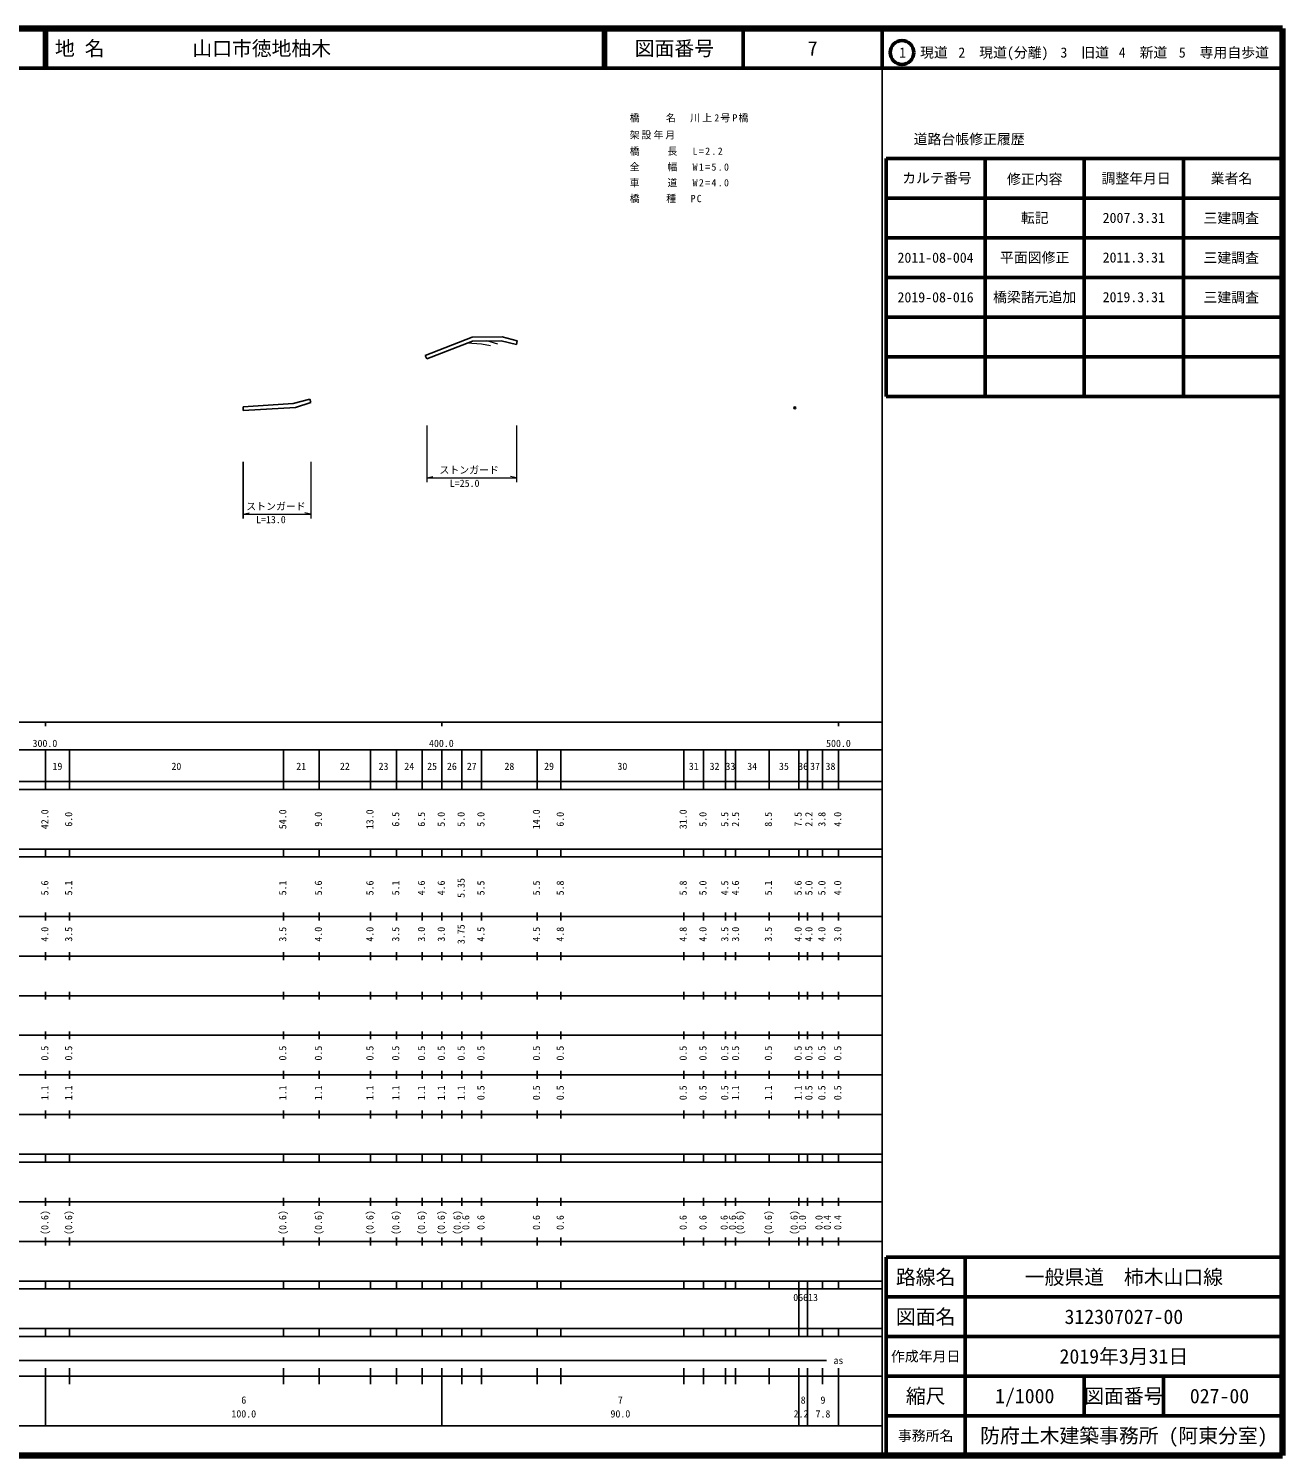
# Model space of a CAD drawing. Units: millimetres on the paper, with parts at other scales. Extents: x 40 to 680, y 20 to 380.
# Drawn here: x 363.7 to 680, y 20 to 380 of the extents above; entities that cross this region are included whole.
import ezdxf
from ezdxf.enums import TextEntityAlignment as Align

# ---------------------------------------------------------------- set-up
doc = ezdxf.new("R2010")
doc.units = ezdxf.units.MM
doc.header["$PDMODE"] = 32
doc.header["$PDSIZE"] = 0.5
for name, color, linetype, lineweight in [('M-BGD', 7, 'Continuous', 25), ('M-TTL', 2, 'Continuous', 140), ('M-TTL-BAND', 7, 'Continuous', 25), ('M-TTL-FRAM', 2, 'Continuous', 50), ('M-TTL-LINE', 7, 'Continuous', 50), ('旗揚げ', 7, 'Continuous', 13)]:
    doc.layers.add(name, color=color, linetype=linetype, lineweight=lineweight)
for name, color, linetype in [('M-OTRS', 6, 'Continuous'), ('M-STR-HTXT', 7, 'Continuous'), ('M-TTL-TXT', 7, 'Continuous')]:
    doc.layers.add(name, color=color, linetype=linetype)
doc.styles.add('ＭＳ ゴシック', font='')
doc.styles.get('ＭＳ ゴシック').set_extended_font_data('MS Gothic')

msp = doc.modelspace()

# ---------------------------------------------------------------- linework, layer by layer
at = {"layer": 'M-BGD'}
for p, q in [((475.627, 302.154), (463.79, 297.482)), ((464.178, 296.665), (475.699, 301.136)), ((483.209, 302.197), (475.627, 302.154)), ((475.699, 301.136), (482.934, 301.221)), ((482.934, 301.221), (486.783, 300.275)), ((487.002, 301.181), (483.209, 302.197)), ((487.002, 301.181), (486.783, 300.275)), ((463.79, 297.482), (464.178, 296.665)), ((417.829, 284.568), (430.474, 285.387)), ((417.879, 283.594), (417.829, 284.568)), ((430.474, 285.387), (434.671, 286.527)), ((434.938, 285.668), (431.014, 284.364)), ((434.938, 285.668), (434.671, 286.527)), ((431.014, 284.364), (417.879, 283.594)), ((417.879, 270.691), (417.879, 256.411))]:
    msp.add_line(p, q, dxfattribs=at)
at = {"layer": 'M-BGD', "lineweight": 13}
for p, q in [((478.003, 300.39), (474.321, 300.601)), ((480.212, 299.976), (478.003, 300.39)), ((482.085, 300.38), (479.304, 301.178))]:
    msp.add_line(p, q, dxfattribs=at)
at = {"layer": 'M-OTRS'}
msp.add_point((556.976, 284.304), dxfattribs=at)
at = {"layer": 'M-TTL'}
for p, q in [((680, 380), (40, 380)), ((680, 20), (680, 380)), ((40, 20), (680, 20))]:
    msp.add_line(p, q, dxfattribs=at)
at = {"layer": 'M-TTL-BAND'}
for p, q in [((579, 20), (579, 370)), ((40, 205), (579, 205)), ((368, 205), (368, 204)), ((468, 205), (468, 204)), ((568, 205), (568, 204)), ((68, 198), (579, 198)), ((368, 188), (368, 198)), ((374, 188), (374, 198)), ((428, 188), (428, 198)), ((437, 188), (437, 198)), ((450, 188), (450, 198)), ((456.5, 188), (456.5, 198)), ((463, 188), (463, 198)), ((468, 188), (468, 198)), ((473, 188), (473, 198)), ((478, 188), (478, 198)), ((492, 188), (492, 198)), ((498, 188), (498, 198)), ((529, 188), (529, 198)), ((534, 188), (534, 198)), ((539.5, 188), (539.5, 198)), ((542, 188), (542, 198)), ((550.5, 188), (550.5, 198)), ((558, 188), (558, 198)), ((560.2, 188), (560.2, 198)), ((564, 188), (564, 198)), ((568, 188), (568, 198)), ((40, 190), (579, 190)), ((40, 188), (579, 188)), ((40, 173), (579, 173)), ((368, 171), (368, 173)), ((374, 171), (374, 173)), ((428, 171), (428, 173)), ((437, 171), (437, 173)), ((450, 171), (450, 173)), ((456.5, 171), (456.5, 173)), ((463, 171), (463, 173)), ((468, 171), (468, 173)), ((473, 171), (473, 173)), ((478, 171), (478, 173)), ((492, 171), (492, 173)), ((498, 171), (498, 173)), ((529, 171), (529, 173)), ((534, 171), (534, 173)), ((539.5, 171), (539.5, 173)), ((542, 171), (542, 173)), ((550.5, 171), (550.5, 173)), ((558, 171), (558, 173)), ((560.2, 171), (560.2, 173)), ((564, 171), (564, 173)), ((568, 171), (568, 173)), ((40, 171), (579, 171)), ((40, 156), (579, 156)), ((368, 155), (368, 157)), ((374, 155), (374, 157)), ((428, 155), (428, 157)), ((437, 155), (437, 157)), ((450, 155), (450, 157)), ((456.5, 155), (456.5, 157)), ((463, 155), (463, 157)), ((468, 155), (468, 157)), ((473, 155), (473, 157)), ((478, 155), (478, 157)), ((492, 155), (492, 157)), ((498, 155), (498, 157)), ((529, 155), (529, 157)), ((534, 155), (534, 157)), ((539.5, 155), (539.5, 157)), ((542, 155), (542, 157)), ((550.5, 155), (550.5, 157)), ((558, 155), (558, 157)), ((560.2, 155), (560.2, 157)), ((564, 155), (564, 157)), ((568, 155), (568, 157)), ((46, 146), (579, 146)), ((368, 145), (368, 147)), ((374, 145), (374, 147)), ((428, 145), (428, 147)), ((437, 145), (437, 147)), ((450, 145), (450, 147)), ((456.5, 145), (456.5, 147)), ((463, 145), (463, 147)), ((468, 145), (468, 147)), ((473, 145), (473, 147)), ((478, 145), (478, 147)), ((492, 145), (492, 147)), ((498, 145), (498, 147)), ((529, 145), (529, 147)), ((534, 145), (534, 147)), ((539.5, 145), (539.5, 147)), ((542, 145), (542, 147)), ((550.5, 145), (550.5, 147)), ((558, 145), (558, 147)), ((560.2, 145), (560.2, 147)), ((564, 145), (564, 147)), ((568, 145), (568, 147)), ((368, 135), (368, 137)), ((374, 135), (374, 137)), ((428, 135), (428, 137)), ((437, 135), (437, 137)), ((450, 135), (450, 137)), ((456.5, 135), (456.5, 137)), ((463, 135), (463, 137)), ((468, 135), (468, 137)), ((473, 135), (473, 137)), ((478, 135), (478, 137)), ((492, 135), (492, 137)), ((498, 135), (498, 137)), ((529, 135), (529, 137)), ((534, 135), (534, 137)), ((539.5, 135), (539.5, 137)), ((542, 135), (542, 137)), ((550.5, 135), (550.5, 137)), ((558, 135), (558, 137)), ((560.2, 135), (560.2, 137)), ((564, 135), (564, 137)), ((568, 135), (568, 137)), ((52, 136), (579, 136)), ((46, 126), (579, 126)), ((368, 125), (368, 127)), ((374, 125), (374, 127)), ((428, 125), (428, 127)), ((437, 125), (437, 127)), ((450, 125), (450, 127)), ((456.5, 125), (456.5, 127)), ((463, 125), (463, 127)), ((468, 125), (468, 127)), ((473, 125), (473, 127)), ((478, 125), (478, 127)), ((492, 125), (492, 127)), ((498, 125), (498, 127)), ((529, 125), (529, 127)), ((534, 125), (534, 127)), ((539.5, 125), (539.5, 127)), ((542, 125), (542, 127)), ((550.5, 125), (550.5, 127)), ((558, 125), (558, 127)), ((560.2, 125), (560.2, 127)), ((564, 125), (564, 127)), ((568, 125), (568, 127)), ((52, 116), (579, 116)), ((368, 115), (368, 117)), ((374, 115), (374, 117)), ((428, 115), (428, 117)), ((437, 115), (437, 117)), ((450, 115), (450, 117)), ((456.5, 115), (456.5, 117)), ((463, 115), (463, 117)), ((468, 115), (468, 117)), ((473, 115), (473, 117)), ((478, 115), (478, 117)), ((492, 115), (492, 117)), ((498, 115), (498, 117)), ((529, 115), (529, 117)), ((534, 115), (534, 117)), ((539.5, 115), (539.5, 117)), ((542, 115), (542, 117)), ((550.5, 115), (550.5, 117)), ((558, 115), (558, 117)), ((560.2, 115), (560.2, 117)), ((564, 115), (564, 117)), ((568, 115), (568, 117)), ((46, 106), (579, 106)), ((368, 105), (368, 107)), ((374, 105), (374, 107)), ((428, 105), (428, 107)), ((437, 105), (437, 107)), ((450, 105), (450, 107)), ((456.5, 105), (456.5, 107)), ((463, 105), (463, 107)), ((468, 105), (468, 107)), ((473, 105), (473, 107)), ((478, 105), (478, 107)), ((492, 105), (492, 107)), ((498, 105), (498, 107)), ((529, 105), (529, 107)), ((534, 105), (534, 107)), ((539.5, 105), (539.5, 107)), ((542, 105), (542, 107)), ((550.5, 105), (550.5, 107)), ((558, 105), (558, 107)), ((560.2, 105), (560.2, 107)), ((564, 105), (564, 107)), ((568, 105), (568, 107)), ((40, 96), (579, 96)), ((40, 94), (579, 94)), ((368, 94), (368, 96)), ((374, 94), (374, 96)), ((428, 94), (428, 96)), ((437, 94), (437, 96)), ((450, 94), (450, 96)), ((456.5, 94), (456.5, 96)), ((463, 94), (463, 96)), ((468, 94), (468, 96)), ((473, 94), (473, 96)), ((478, 94), (478, 96)), ((492, 94), (492, 96)), ((498, 94), (498, 96)), ((529, 94), (529, 96)), ((534, 94), (534, 96)), ((539.5, 94), (539.5, 96)), ((542, 94), (542, 96)), ((550.5, 94), (550.5, 96)), ((558, 94), (558, 96)), ((560.2, 94), (560.2, 96)), ((564, 94), (564, 96)), ((568, 94), (568, 96)), ((49, 84), (579, 84)), ((368, 83), (368, 85)), ((374, 83), (374, 85)), ((428, 83), (428, 85)), ((437, 83), (437, 85)), ((450, 83), (450, 85)), ((456.5, 83), (456.5, 85)), ((463, 83), (463, 85)), ((468, 83), (468, 85)), ((473, 83), (473, 85)), ((478, 83), (478, 85)), ((492, 83), (492, 85)), ((498, 83), (498, 85)), ((529, 83), (529, 85)), ((534, 83), (534, 85)), ((539.5, 83), (539.5, 85)), ((542, 83), (542, 85)), ((550.5, 83), (550.5, 85)), ((558, 83), (558, 85)), ((560.2, 83), (560.2, 85)), ((564, 83), (564, 85)), ((568, 83), (568, 85)), ((40, 74), (579, 74)), ((368, 73), (368, 75)), ((374, 73), (374, 75)), ((428, 73), (428, 75)), ((437, 73), (437, 75)), ((450, 73), (450, 75)), ((456.5, 73), (456.5, 75)), ((463, 73), (463, 75)), ((468, 73), (468, 75)), ((473, 73), (473, 75)), ((478, 73), (478, 75)), ((492, 73), (492, 75)), ((498, 73), (498, 75)), ((529, 73), (529, 75)), ((534, 73), (534, 75)), ((539.5, 73), (539.5, 75)), ((542, 73), (542, 75)), ((550.5, 73), (550.5, 75)), ((558, 73), (558, 75)), ((560.2, 73), (560.2, 75)), ((564, 73), (564, 75)), ((568, 73), (568, 75)), ((40, 64), (579, 64)), ((40, 62), (579, 62)), ((368, 62), (368, 64)), ((374, 62), (374, 64)), ((428, 62), (428, 64)), ((437, 62), (437, 64)), ((450, 62), (450, 64)), ((456.5, 62), (456.5, 64)), ((463, 62), (463, 64)), ((468, 62), (468, 64)), ((473, 62), (473, 64)), ((478, 62), (478, 64)), ((492, 62), (492, 64)), ((498, 62), (498, 64)), ((529, 62), (529, 64)), ((534, 62), (534, 64)), ((539.5, 62), (539.5, 64)), ((542, 62), (542, 64)), ((550.5, 62), (550.5, 64)), ((558, 62), (558, 64)), ((558, 52), (558, 62)), ((560.2, 62), (560.2, 64)), ((560.2, 52), (560.2, 62)), ((564, 62), (564, 64)), ((568, 62), (568, 64)), ((40, 52), (579, 52)), ((368, 50), (368, 52)), ((374, 50), (374, 52)), ((428, 50), (428, 52)), ((437, 50), (437, 52)), ((450, 50), (450, 52)), ((456.5, 50), (456.5, 52)), ((463, 50), (463, 52)), ((468, 50), (468, 52)), ((473, 50), (473, 52)), ((478, 50), (478, 52)), ((492, 50), (492, 52)), ((498, 50), (498, 52)), ((529, 50), (529, 52)), ((534, 50), (534, 52)), ((539.5, 50), (539.5, 52)), ((542, 50), (542, 52)), ((550.5, 50), (550.5, 52)), ((558, 50), (558, 52)), ((560.2, 50), (560.2, 52)), ((564, 50), (564, 52)), ((568, 50), (568, 52)), ((40, 50), (579, 50)), ((71, 44), (565, 44)), ((40, 40), (579, 40)), ((368, 27.5), (368, 42)), ((374, 38), (374, 42)), ((428, 38), (428, 42)), ((437, 38), (437, 42)), ((450, 38), (450, 42)), ((456.5, 38), (456.5, 42)), ((463, 38), (463, 42)), ((468, 27.5), (468, 42)), ((473, 38), (473, 42)), ((478, 38), (478, 42)), ((492, 38), (492, 42)), ((498, 38), (498, 42)), ((529, 38), (529, 42)), ((534, 38), (534, 42)), ((539.5, 38), (539.5, 42)), ((542, 38), (542, 42)), ((550.5, 38), (550.5, 42)), ((558, 27.5), (558, 42)), ((560.2, 27.5), (560.2, 42)), ((564, 38), (564, 42)), ((568, 27.5), (568, 42)), ((68, 27.5), (579, 27.5))]:
    msp.add_line(p, q, dxfattribs=at)
at = {"layer": 'M-TTL-FRAM'}
for p, q in [((580, 347.197), (580, 287.197)), ((580, 347.197), (680, 347.197)), ((580, 287.197), (680, 287.197)), ((680, 70), (580, 70)), ((580, 70), (580, 20))]:
    msp.add_line(p, q, dxfattribs=at)
at = {"layer": 'M-TTL-LINE'}
for p, q in [((367.75, 380), (367.75, 370)), ((368.25, 380), (368.25, 370)), ((508.747, 380), (508.747, 370)), ((509.247, 380), (509.247, 370)), ((543.997, 380), (543.997, 370)), ((579, 380), (579, 370)), ((40, 370), (680, 370)), ((605, 347.197), (605, 287.197)), ((630, 347.197), (630, 287.197)), ((655, 347.197), (655, 287.197)), ((580, 337.197), (680, 337.197)), ((580, 327.197), (680, 327.197)), ((580, 317.197), (680, 317.197)), ((580, 307.197), (680, 307.197)), ((580, 297.197), (680, 297.197)), ((600, 70), (600, 20)), ((680, 60), (580, 60)), ((680, 50), (580, 50)), ((680, 40), (580, 40)), ((630, 40), (630, 30)), ((650, 40), (650, 30)), ((680, 30), (580, 30))]:
    msp.add_line(p, q, dxfattribs=at)
msp.add_circle((584.031, 373.958), 3, dxfattribs=at)
at = {"layer": '旗揚げ'}
for p, q in [((464.178, 279.854), (464.178, 265.574)), ((486.783, 279.854), (486.783, 265.574)), ((434.938, 270.691), (434.938, 256.411)), ((464.178, 266.613), (465.678, 266.988)), ((464.178, 266.613), (486.783, 266.613)), ((486.783, 266.613), (485.283, 266.988)), ((417.879, 257.45), (419.379, 257.825)), ((417.879, 257.45), (434.938, 257.45)), ((434.938, 257.45), (433.438, 257.825))]:
    msp.add_line(p, q, dxfattribs=at)

# ---------------------------------------------------------------- texts
at = {"layer": 'M-STR-HTXT', "char_height": 1.833, "attachment_point": 7, "style": 'ＭＳ ゴシック'}
for s, insert in [('\\T1.22;橋\u3000\u3000名\u3000川上2号P橋', (515.337, 356.322)), ('\\T1.2;架設年月\u3000', (515.337, 352.027)), ('\\T1.27;橋\u3000\u3000長\u3000L=2.2', (515.337, 347.929)), ('\\T1.27;全\u3000\u3000幅\u3000W1=5.0', (515.337, 343.948)), ('\\T1.27;車\u3000\u3000道\u3000W2=4.0', (515.337, 339.968)), ('\\T1.23;橋\u3000\u3000種\u3000PC', (515.337, 335.988))]:
    msp.add_mtext(s, dxfattribs=dict(at, insert=insert))
at = {"layer": 'M-TTL-BAND', "style": 'ＭＳ ゴシック'}
for s, p in [('300.0', (367.844, 198.195)), ('400.0', (467.844, 198.195)), ('500.0', (568, 198.195)), ('19', (371, 192.405)), ('20', (401, 192.405)), ('21', (432.5, 192.405)), ('22', (443.5, 192.405)), ('23', (453.25, 192.405)), ('24', (459.75, 192.405)), ('25', (465.5, 192.405)), ('26', (470.5, 192.405)), ('27', (475.5, 192.405)), ('28', (485, 192.405)), ('29', (495, 192.405)), ('30', (513.5, 192.405)), ('31', (531.5, 192.405)), ('32', (536.75, 192.405)), ('33', (540.75, 192.405)), ('34', (546.25, 192.405)), ('35', (554.25, 192.405)), ('36', (559.1, 192.405)), ('37', (562.1, 192.405)), ('38', (566, 192.405)), ('as', (568, 42.5)), ('6', (418, 32.523)), ('7', (513, 32.523)), ('8', (559.1, 32.523)), ('9', (564.1, 32.523)), ('100.0', (418, 29.033)), ('90.0', (513, 29.033)), ('2.2', (558.568, 29.033)), ('7.8', (564.1, 29.033))]:
    msp.add_text(s, height=1.833, dxfattribs=at).set_placement(p, align=Align.BOTTOM_CENTER)
for s, p in [('42.0', (369.271, 180.5)), ('6.0', (375.271, 180.5)), ('54.0', (429.271, 180.5)), ('9.0', (438.271, 180.5)), ('13.0', (451.271, 180.5)), ('6.5', (457.771, 180.5)), ('6.5', (464.271, 180.5)), ('5.0', (469.271, 180.5)), ('5.0', (474.271, 180.5)), ('5.0', (479.271, 180.5)), ('14.0', (493.271, 180.5)), ('6.0', (499.271, 180.5)), ('31.0', (530.271, 180.5)), ('5.0', (535.271, 180.5)), ('5.5', (540.771, 180.5)), ('2.5', (543.494, 180.5)), ('8.5', (551.771, 180.5)), ('7.5', (559.271, 180.5)), ('2.2', (561.997, 180.5)), ('3.8', (565.271, 180.5)), ('4.0', (569.271, 180.5)), ('5.6', (369.271, 163.174)), ('5.1', (375.271, 163.174)), ('5.1', (429.271, 163.174)), ('5.6', (438.271, 163.174)), ('5.6', (451.271, 163.174)), ('5.1', (457.771, 163.174)), ('4.6', (464.271, 163.174)), ('4.6', (469.271, 163.174)), ('5.35', (474.271, 163.174)), ('5.5', (479.271, 163.174)), ('5.5', (493.271, 163.174)), ('5.8', (499.271, 163.174)), ('5.8', (530.271, 163.174)), ('5.0', (535.271, 163.174)), ('4.5', (540.771, 163.174)), ('4.6', (543.494, 163.174)), ('5.1', (551.771, 163.174)), ('5.6', (559.271, 163.174)), ('5.0', (561.997, 163.174)), ('5.0', (565.271, 163.174)), ('4.0', (569.271, 163.174)), ('4.0', (369.271, 151.5)), ('3.5', (375.271, 151.5)), ('3.5', (429.271, 151.5)), ('4.0', (438.271, 151.5)), ('4.0', (451.271, 151.5)), ('3.5', (457.771, 151.5)), ('3.0', (464.271, 151.5)), ('3.0', (469.271, 151.5)), ('3.75', (474.271, 151.5)), ('4.5', (479.271, 151.5)), ('4.5', (493.271, 151.5)), ('4.8', (499.271, 151.5)), ('4.8', (530.271, 151.5)), ('4.0', (535.271, 151.5)), ('3.5', (540.771, 151.5)), ('3.0', (543.494, 151.5)), ('3.5', (551.771, 151.5)), ('4.0', (559.271, 151.5)), ('4.0', (561.997, 151.5)), ('4.0', (565.271, 151.5)), ('3.0', (569.271, 151.5)), ('0.5', (369.271, 121.5)), ('0.5', (375.271, 121.5)), ('0.5', (429.271, 121.5)), ('0.5', (438.271, 121.5)), ('0.5', (451.271, 121.5)), ('0.5', (457.771, 121.5)), ('0.5', (464.271, 121.5)), ('0.5', (469.271, 121.5)), ('0.5', (474.271, 121.5)), ('0.5', (479.271, 121.5)), ('0.5', (493.271, 121.5)), ('0.5', (499.271, 121.5)), ('0.5', (530.271, 121.5)), ('0.5', (535.271, 121.5)), ('0.5', (540.771, 121.5)), ('0.5', (543.494, 121.5)), ('0.5', (551.771, 121.5)), ('0.5', (559.271, 121.5)), ('0.5', (561.997, 121.5)), ('0.5', (565.271, 121.5)), ('0.5', (569.271, 121.5)), ('1.1', (369.271, 111.5)), ('1.1', (375.271, 111.5)), ('1.1', (429.271, 111.5)), ('1.1', (438.271, 111.5)), ('1.1', (451.271, 111.5)), ('1.1', (457.771, 111.5)), ('1.1', (464.271, 111.5)), ('1.1', (469.271, 111.5)), ('1.1', (474.271, 111.5)), ('0.5', (479.271, 111.5)), ('0.5', (493.271, 111.5)), ('0.5', (499.271, 111.5)), ('0.5', (530.271, 111.5)), ('0.5', (535.271, 111.5)), ('0.5', (540.771, 111.5)), ('1.1', (543.494, 111.5)), ('1.1', (551.771, 111.5)), ('1.1', (559.271, 111.5)), ('0.5', (561.997, 111.5)), ('0.5', (565.271, 111.5)), ('0.5', (569.271, 111.5)), ('(0.6)', (369.271, 78.764)), ('(0.6)', (375.271, 78.764)), ('(0.6)', (429.271, 78.764)), ('(0.6)', (438.271, 78.764)), ('(0.6)', (451.271, 78.764)), ('(0.6)', (457.771, 78.764)), ('(0.6)', (464.271, 78.764)), ('(0.6)', (469.271, 78.764)), ('(0.6)', (473.271, 78.764)), ('0.6', (475.455, 78.764)), ('0.6', (479.271, 78.764)), ('0.6', (493.271, 78.764)), ('0.6', (499.271, 78.764)), ('0.6', (530.271, 78.764)), ('0.6', (535.271, 78.764)), ('0.6', (540.622, 78.764)), ('0.6', (542.697, 78.764)), ('(0.6)', (544.641, 78.764)), ('(0.6)', (551.771, 78.764)), ('(0.6)', (558.271, 78.764)), ('0.0', (560.37, 78.764)), ('0.0', (564.54, 78.764)), ('0.4', (566.641, 78.764)), ('0.4', (569.271, 78.764))]:
    msp.add_text(s, height=1.833, rotation=90, dxfattribs=at).set_placement(p, align=Align.BOTTOM_CENTER)
msp.add_text('06613', height=1.833, dxfattribs=at).set_placement((556.6, 58.405), align=Align.BOTTOM_LEFT)
at = {"layer": 'M-TTL-TXT', "style": 'ＭＳ ゴシック'}
for s, p in [('地 名', (370.38, 375)), ('山口市徳地柚木', (405.024, 375))]:
    msp.add_text(s, height=3.666, dxfattribs=at).set_placement(p, align=Align.MIDDLE_LEFT)
for s, height, p in [('図面番号', 3.666, (526.622, 375)), ('7', 3.666, (561.497, 375)), ('1\u3000現道', 2.566, (589.448, 373.958)), ('2\u3000現道(分離)', 2.566, (609.619, 373.958)), ('3\u3000旧道', 2.566, (630.121, 373.958)), ('4\u3000新道', 2.566, (644.824, 373.958)), ('5\u3000専用自歩道', 2.566, (665.228, 373.958)), ('道路台帳修正履歴', 2.566, (600.968, 352.113)), ('カルテ番号', 2.566, (592.839, 342.277)), ('修正内容', 2.566, (617.509, 342.023)), ('調整年月日', 2.566, (643.089, 342.197)), ('業者名', 2.566, (667.134, 342.197)), ('転記', 2.566, (617.5, 332.245)), ('2007.3.31', 2.566, (642.5, 332.245)), ('三建調査', 2.566, (667.077, 332.189)), ('2011-08-004', 2.566, (592.5, 322.197)), ('平面図修正', 2.566, (617.5, 322.245)), ('2011.3.31', 2.566, (642.5, 322.245)), ('三建調査', 2.566, (667.077, 322.189)), ('2019-08-016', 2.566, (592.5, 312.197)), ('橋梁諸元追加', 2.566, (617.5, 312.245)), ('2019.3.31', 2.566, (642.5, 312.245)), ('三建調査', 2.566, (667.077, 312.189)), ('路線名', 3.666, (590, 65)), ('路線名', 3.666, (590, 65)), ('一般県道\u3000柿木山口線', 3.666, (640, 65)), ('図面名', 3.666, (590, 55)), ('図面名', 3.666, (590, 55)), ('312307027-00', 3.666, (640, 55)), ('2019年3月31日', 3.666, (640, 45)), ('作成年月日', 2.566, (590, 45)), ('作成年月日', 2.566, (590, 45)), ('縮尺', 3.666, (590, 35)), ('縮尺', 3.666, (590, 35)), ('1/1000', 3.666, (615, 35)), ('図面番号', 3.666, (640, 35)), ('図面番号', 3.666, (640, 35)), ('027-00', 3.666, (664.125, 35)), ('事務所名', 2.566, (590, 25)), ('事務所名', 2.566, (590, 25)), ('防府土木建築事務所 (阿東分室)', 3.666, (640, 25))]:
    msp.add_text(s, height=height, dxfattribs=at).set_placement(p, align=Align.MIDDLE_CENTER)
at = {"layer": '旗揚げ', "style": 'ＭＳ ゴシック'}
for s, p in [('ストンガード', (467.358, 267.153)), ('L=25.0', (469.973, 263.81)), ('ストンガード', (418.62, 257.99)), ('L=13.0', (421.097, 254.647))]:
    msp.add_text(s, height=1.833, dxfattribs=at).set_placement(p, align=Align.BOTTOM_LEFT)

doc.saveas('drawing.dxf')
